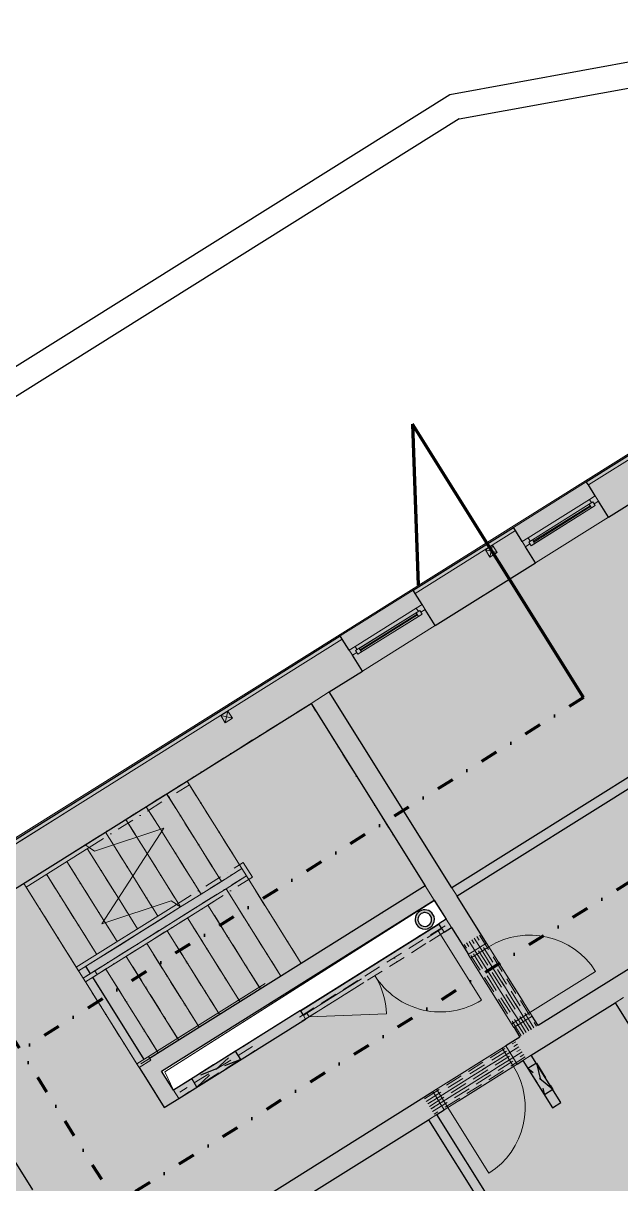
# Model space of a CAD drawing. Header units: millimetres. Extents: x 51291 to 245431, y -8645 to 72638.
# Drawn here: x 153051 to 159997, y 59150 to 72638 of the extents above; entities that cross this region are included whole.
import ezdxf

# ---------------------------------------------------------------- set-up
doc = ezdxf.new("R2010")
doc.units = ezdxf.units.MM
for name, pattern in [('HA_Dash_3mm-S1mm', [300, 200, -100]), ('HA_DashDot_2_2mm-S0_6mm', [1650, 750, -450, 0, -450]), ('HA_DashDot_4mm-S1mm', [400, 200, -100, 0, -100]), ('HA_DashDot_6mm-S2mm', [600, 200, -200, 0, -200])]:
    doc.linetypes.add(name, pattern=pattern)
for name, color, linetype, lineweight in [('A-AREA-____-OTLN', 9, 'Continuous', 25), ('A-DETL-____-THIN', 9, 'Continuous', 9), ('A-DETL-GENF-OTLN', 9, 'Continuous', 9), ('A-DOOR-____-MCUT', 9, 'Continuous', 9), ('A-DOOR-____-OTLN', 9, 'Continuous', 9), ('A-DOOR-FRAM-MCUT', 9, 'Continuous', 9), ('A-FLOR-____-OTLN', 9, 'Continuous', 9), ('A-FLOR-HRAL-MBND', 9, 'HA_DashDot_4mm-S1mm', 9), ('A-FLOR-HRAL-OTLN', 9, 'Continuous', 9), ('A-GENM-____-HDLN', 9, 'HA_Dash_3mm-S1mm', 9), ('A-GENM-____-MCUT', 9, 'Continuous', 25), ('A-GENM-____-OTLN', 9, 'Continuous', 9), ('A-GLAZ-____-MCUT', 9, 'Continuous', 5), ('A-GLAZ-____-OTLN', 9, 'Continuous', 5), ('A-WALL-____-MCUT', 9, 'Continuous', 25), ('A-WALL-____-OTLN', 9, 'Continuous', 9), ('G-____-____-SYMB', 9, 'Continuous', 5), ('I-WALL-____-MCUT', 9, 'Continuous', 25), ('M-HVAC-DUCT-OTLN', 9, 'Continuous', 9), ('S-STRS-____-MBND', 9, 'HA_DashDot_4mm-S1mm', 9), ('S-STRS-____-OTLN', 9, 'Continuous', 9)]:
    doc.layers.add(name, color=color, linetype=linetype, lineweight=lineweight)

# ---------------------------------------------------------------- blocks, each defined once
blk = doc.blocks.new('HA_DR_Single_Swing_Solid - In_BJ_900x2100_Vstup-2000316-schema rezu D_140_5400')
at = {"layer": 'A-DOOR-____-MCUT', "linetype": 'HA_DashDot_2_2mm-S0_6mm'}
for p, q in [((-450, 125), (450, 125)), ((-450, -125), (450, -125))]:
    blk.add_line(p, q, dxfattribs=at)
at = {"layer": 'A-DOOR-____-OTLN', "lineweight": 5}
blk.add_line((450, 1025), (450, 125), dxfattribs=at)
at = {"layer": 'A-DOOR-____-OTLN'}
for p, q in [((-500, 125), (500, 125)), ((-500, -125), (500, -125))]:
    blk.add_line(p, q, dxfattribs=at)
at = {"layer": 'A-DOOR-____-OTLN', "lineweight": 5}
blk.add_arc((450, 125), 900, 90, 180, dxfattribs=at)
at = {"layer": 'A-DOOR-FRAM-MCUT'}
for p, q in [((-500, -125), (-500, 125)), ((-500, 125), (-450, 125)), ((-450, 125), (-450, -125)), ((450, 125), (500, 125)), ((450, -125), (450, 125)), ((500, 125), (500, -125)), ((-450, -125), (-500, -125)), ((500, -125), (450, -125))]:
    blk.add_line(p, q, dxfattribs=at)
blk = doc.blocks.new('HA_WD_SinglePanel - 1000x1500-1653870-schema rezu D_140_5400')
at = {"layer": 'A-GLAZ-____-MCUT'}
for p, q in [((-500, 70), (-500, 0)), ((-420, 70), (-500, 70)), ((-500, 0), (-440, 0)), ((-440, -25), (-440, 25)), ((-440, 25), (-390, 25)), ((-420, 25), (-420, 70)), ((-390, 25), (-390, -25)), ((390, 5), (-390, 5)), ((390, -25), (390, 25)), ((390, 25), (440, 25)), ((500, 70), (420, 70)), ((420, 70), (420, 25)), ((440, 25), (440, -25)), ((440, 0), (500, 0)), ((500, 0), (500, 70)), ((-390, -25), (-440, -25)), ((390, -5), (-390, -5)), ((440, -25), (390, -25))]:
    blk.add_line(p, q, dxfattribs=at)
at = {"layer": 'A-GLAZ-____-OTLN'}
for p, q in [((440, 25), (-440, 25)), ((-440, -25), (-440, 25)), ((420, 70), (-420, 70)), ((390, 25), (-390, 25)), ((440, 25), (440, -25)), ((-440, -25), (440, -25)), ((390, -25), (-390, -25))]:
    blk.add_line(p, q, dxfattribs=at)
blk = doc.blocks.new('Top Rail Type - Top Rail_Internal_-1395432-schema rezu D_140_5400')
at = {"layer": 'A-FLOR-HRAL-MBND'}
for p, q in [((9654, 67580), (10444, 67580)), ((10444, 67580), (10569, 67580)), ((10569, 67580), (10569, 67380)), ((9678, 67530), (10444, 67530)), ((10444, 67530), (10519, 67530)), ((10519, 67530), (10519, 67430)), ((8278, 67380), (8278, 67430)), ((10519, 67430), (8278, 67430)), ((10569, 67380), (8278, 67380))]:
    blk.add_line(p, q, dxfattribs=at)
at = {"layer": 'A-FLOR-HRAL-OTLN'}
for p, q in [((8278, 67580), (8278, 67530)), ((8278, 67580), (9654, 67580)), ((9678, 67530), (9654, 67580)), ((8278, 67530), (9678, 67530))]:
    blk.add_line(p, q, dxfattribs=at)
blk = doc.blocks.new('Top Rail Type - Top Rail_Internal_-1395449-schema rezu D_140_5400')
at = {"layer": 'A-FLOR-HRAL-MBND'}
for p, q in [((9119, 68730), (10518, 68730)), ((9142, 68680), (10518, 68680)), ((10518, 68730), (10518, 68680))]:
    blk.add_line(p, q, dxfattribs=at)
at = {"layer": 'A-FLOR-HRAL-OTLN'}
for p, q in [((8278, 68730), (8278, 68680)), ((8278, 68730), (9119, 68730)), ((8278, 68680), (9142, 68680)), ((9142, 68680), (9119, 68730))]:
    blk.add_line(p, q, dxfattribs=at)
blk = doc.blocks.new('KOMIN OBJEKT D - KOMIN OBJEKT D-1642300-schema rezu D_140_5400')
at = {"layer": 'A-GENM-____-MCUT'}
for radius, start, end in [(112, 0, 180), (80, 0, 180), (112, 180, 0), (80, 180, 0)]:
    blk.add_arc((12006, 65900), radius, start, end, dxfattribs=at)
blk = doc.blocks.new('HA_DR_Double_Swing_Solid_wCasing - In_1800x2100_900-1806419-schema rezu D_140_5400')
at = {"layer": 'A-DOOR-____-MCUT', "linetype": 'HA_DashDot_2_2mm-S0_6mm'}
for p, q in [((-900, -7.5), (900, -7.5)), ((-900, -57.5), (900, -57.5))]:
    blk.add_line(p, q, dxfattribs=at)
at = {"layer": 'A-DOOR-____-OTLN', "lineweight": 5}
for p, q in [((-120.6, -507.5), (-900, -57.5)), ((900, -957.5), (900, -57.5))]:
    blk.add_line(p, q, dxfattribs=at)
for centre, start, end in [((-900, -57.5), 330, 360), ((900, -57.5), 180, 270)]:
    blk.add_arc(centre, 900, start, end, dxfattribs=at)
at = {"layer": 'A-DOOR-FRAM-MCUT'}
for p, q in [((-900, -7.5), (-950, -7.5)), ((-950, -7.5), (-950, -57.5)), ((-950, -57.5), (-900, -57.5)), ((-900, -57.5), (-900, -7.5)), ((950, -7.5), (900, -7.5)), ((900, -7.5), (900, -57.5)), ((900, -57.5), (950, -57.5)), ((950, -57.5), (950, -7.5))]:
    blk.add_line(p, q, dxfattribs=at)
blk = doc.blocks.new('TB_Porotherm KP11_5_2000mm - TB_Porotherm KP11_5_2000mm-1844750-schema rezu D_140_5400')
at = {"layer": 'A-GENM-____-HDLN'}
for p, q in [((-1000, 57.5), (1000, 57.5)), ((-1000, 0), (1000, 0)), ((1000, -57.5), (-1000, -57.5))]:
    blk.add_line(p, q, dxfattribs=at)
blk = doc.blocks.new('TB_Porotherm KP7_1250mm - TB_Porotherm KP7_1250mm-1834965-schema rezu D_140_5400')
at = {"layer": 'A-GENM-____-HDLN'}
for p, q in [((-625, 35), (625, 35)), ((-625, 0), (625, 0)), ((625, -35), (-625, -35))]:
    blk.add_line(p, q, dxfattribs=at)
blk = doc.blocks.new('HA_GM_Opening_Rectangle_WallBased - Default-1930727-schema rezu D_140_5400')
at = {"layer": 'A-GENM-____-MCUT', "linetype": 'HA_Dash_3mm-S1mm'}
for p, q in [((305, 57.5), (-55, -57.5)), ((-55, 57.5), (305, -57.5)), ((-55, 57.5), (-55, -57.5)), ((-55, 57.5), (305, 57.5)), ((305, 57.5), (305, -57.5)), ((-55, -57.5), (305, -57.5))]:
    blk.add_line(p, q, dxfattribs=at)
blk = doc.blocks.new('HA_GM_Shaft_Rectangle - Default-1943201-schema rezu D_140_5400')
at = {"layer": 'A-DETL-GENF-OTLN'}
for p, q in [((26, -26), (3740, 0)), ((0, -260), (26, -26))]:
    blk.add_line(p, q, dxfattribs=at)
at = {"layer": 'A-GENM-____-OTLN'}
for p, q in [((0, -260), (0, 0)), ((0, 0), (3740, 0)), ((3740, 0), (3740, -260)), ((3740, -260), (0, -260))]:
    blk.add_line(p, q, dxfattribs=at)
blk = doc.blocks.new('HA_GM_Opening_Rectangle_WallBased - Default-1967828-schema rezu D_140_5400')
at = {"layer": 'A-GENM-____-MCUT', "linetype": 'HA_Dash_3mm-S1mm'}
for p, q in [((425, 57.5), (-175, -57.5)), ((-175, 57.5), (425, -57.5)), ((-175, 57.5), (-175, -57.5)), ((-175, 57.5), (425, 57.5)), ((425, 57.5), (425, -57.5)), ((-175, -57.5), (425, -57.5))]:
    blk.add_line(p, q, dxfattribs=at)
blk = doc.blocks.new('TB_Porotherm KP11_5_1000mm - TB_Porotherm KP11_5_1000mm-1834151-schema rezu D_140_5400')
at = {"layer": 'A-GENM-____-HDLN'}
for p, q in [((-500, 57.5), (500, 57.5)), ((-500, 0), (500, 0)), ((500, -57.5), (-500, -57.5))]:
    blk.add_line(p, q, dxfattribs=at)
blk = doc.blocks.new('185-01_OBJEKT D_Central_rvt-3-schema rezu D_140_5400')
at = {"layer": 'A-AREA-____-OTLN'}
for p, q in [((-28693, 61592), (-28746, 61678)), ((-28069, 60596), (-28666, 61550))]:
    blk.add_line(p, q, dxfattribs=at)
at = {"layer": 'A-FLOR-____-OTLN'}
for p, q in [((-28755, 63087), (-26129, 64732)), ((-26129, 64732), (-24802, 62614)), ((-28777, 61539), (-29467, 62640)), ((-24642, 62171), (-26253, 61163)), ((-28154, 60543), (-28751, 61496))]:
    blk.add_line(p, q, dxfattribs=at)
at = {"layer": 'A-WALL-____-MCUT'}
for p, q in [((-22929, 67310), (-21657, 68106)), ((-22905, 67272), (-22929, 67310)), ((-22825, 67145), (-22905, 67272)), ((-22671, 66899), (-22133, 67236)), ((-22671, 66899), (-22788, 67085)), ((-24941, 66049), (-23776, 66779)), ((-23752, 66741), (-23776, 66779)), ((-23673, 66614), (-23752, 66741)), ((-23519, 66368), (-23635, 66554)), ((-24684, 65638), (-23519, 66368)), ((-24917, 66011), (-24941, 66049)), ((-24838, 65884), (-24917, 66011)), ((-24684, 65638), (-24801, 65824)), ((-30090, 62824), (-25789, 65518)), ((-25765, 65480), (-25789, 65518)), ((-25685, 65353), (-25765, 65480)), ((-25531, 65107), (-25648, 65294)), ((-25917, 64866), (-25531, 65107)), ((-28548, 63217), (-26129, 64733)), ((-29832, 62413), (-28548, 63217))]:
    blk.add_line(p, q, dxfattribs=at)
at = {"layer": 'A-WALL-____-MCUT', "lineweight": 9}
for p, q in [((-21633, 68068), (-22905, 67272)), ((-22905, 67272), (-21633, 68068)), ((-23752, 66741), (-24917, 66011)), ((-24917, 66011), (-23752, 66741)), ((-25765, 65480), (-28782, 63590)), ((-28782, 63590), (-25765, 65480)), ((-26129, 64733), (-25917, 64866)), ((-28782, 63590), (-30066, 62786)), ((-30066, 62786), (-28782, 63590)), ((-24802, 62614), (-24696, 62445)), ((-24431, 62493), (-24492, 62590)), ((-24497, 62127), (-24558, 62224)), ((-22593, 61254), (-22496, 61315)), ((-23665, 60583), (-23568, 60644)), ((-27666, 60142), (-27727, 60239)), ((-24763, 59895), (-24665, 59956))]:
    blk.add_line(p, q, dxfattribs=at)
at = {"layer": 'A-WALL-____-OTLN'}
for p, q in [((-23776, 66779), (-22929, 67310)), ((-22671, 66899), (-23519, 66368)), ((-25789, 65518), (-24941, 66049)), ((-24684, 65638), (-25531, 65107))]:
    blk.add_line(p, q, dxfattribs=at)
at = {"layer": 'I-WALL-____-MCUT'}
for p, q in [((-24492, 62590), (-25917, 64866)), ((-26129, 64733), (-24802, 62614)), ((-22165, 64047), (-24492, 62590)), ((-22202, 63889), (-24431, 62493)), ((-20094, 63114), (-23488, 60988)), ((-24802, 62614), (-28006, 60607)), ((-24088, 61946), (-24431, 62493)), ((-27865, 60459), (-24696, 62445)), ((-24696, 62445), (-24558, 62224)), ((-24558, 62224), (-24642, 62171)), ((-24608, 62116), (-24642, 62171)), ((-24581, 62074), (-24497, 62127)), ((-24497, 62127), (-24300, 61813)), ((-23568, 60644), (-22593, 61254)), ((-22593, 61254), (-22248, 60703)), ((-26253, 61163), (-27727, 60239)), ((-26218, 61108), (-26253, 61163)), ((-27666, 60142), (-26192, 61065)), ((-23488, 60988), (-23558, 61099)), ((-23700, 60856), (-23866, 60752)), ((-23769, 60966), (-23700, 60856)), ((-23733, 60540), (-23665, 60583)), ((-23665, 60583), (-23320, 60032)), ((-23223, 60093), (-23568, 60644)), ((-28127, 60501), (-28035, 60353)), ((-27727, 60239), (-27865, 60459)), ((-28035, 60353), (-27836, 60036)), ((-29417, 57275), (-24713, 60221)), ((-27836, 60036), (-27666, 60142)), ((-23320, 60032), (-23223, 60093)), ((-29361, 59080), (-29911, 59957)), ((-26220, 58982), (-24763, 59895)), ((-24763, 59895), (-23653, 58124)), ((-24665, 59956), (-24580, 60010)), ((-23617, 58283), (-24665, 59956))]:
    blk.add_line(p, q, dxfattribs=at)
at = {"layer": 'M-HVAC-DUCT-OTLN', "lineweight": 5}
for p, q in [((-24102, 66518), (-24018, 66571)), ((-24102, 66518), (-23965, 66486)), ((-24049, 66433), (-24102, 66518)), ((-24049, 66433), (-24018, 66571)), ((-24018, 66571), (-23965, 66486)), ((-23965, 66486), (-24049, 66433)), ((-27179, 64591), (-27094, 64644)), ((-27126, 64507), (-27094, 64644)), ((-27094, 64644), (-27041, 64560)), ((-27179, 64591), (-27041, 64560)), ((-27126, 64507), (-27179, 64591)), ((-27041, 64560), (-27126, 64507))]:
    blk.add_line(p, q, dxfattribs=at)
at = {"layer": 'S-STRS-____-MBND'}
for p, q in [((-26129, 64733), (-27570, 63831)), ((-24802, 62614), (-26129, 64733)), ((-28349, 63342), (-27570, 63831)), ((-27570, 63831), (-26933, 62814)), ((-27570, 63831), (-26933, 62814)), ((-27807, 63682), (-27170, 62665)), ((-27807, 63682), (-27170, 62665)), ((-28044, 63533), (-27879, 63270)), ((-28044, 63533), (-27879, 63270)), ((-28281, 63385), (-28153, 63179)), ((-28281, 63385), (-28153, 63179)), ((-28519, 63236), (-28426, 63088)), ((-28519, 63236), (-28426, 63088)), ((-27864, 63246), (-27407, 62516)), ((-27864, 63246), (-27407, 62516)), ((-28032, 62987), (-27645, 62368)), ((-28032, 62987), (-27645, 62368)), ((-26880, 62729), (-28778, 61540)), ((-28200, 62728), (-27974, 62367)), ((-28200, 62728), (-27974, 62367)), ((-27645, 62368), (-26933, 62814)), ((-26933, 62814), (-26880, 62729)), ((-26243, 61712), (-26880, 62729)), ((-26243, 61712), (-26880, 62729)), ((-26243, 61712), (-24802, 62614)), ((-28368, 62468), (-28248, 62276)), ((-28368, 62468), (-28248, 62276)), ((-26480, 61563), (-27117, 62580)), ((-26480, 61563), (-27117, 62580)), ((-26717, 61415), (-27354, 62432)), ((-26717, 61415), (-27354, 62432)), ((-28536, 62209), (-28521, 62185)), ((-28536, 62209), (-28521, 62185)), ((-26954, 61266), (-27591, 62283)), ((-26954, 61266), (-27591, 62283)), ((-27192, 61117), (-27829, 62134)), ((-27192, 61117), (-27829, 62134)), ((-27429, 60969), (-28066, 61986)), ((-27429, 60969), (-28066, 61986)), ((-27666, 60820), (-28303, 61837)), ((-27666, 60820), (-28303, 61837)), ((-27904, 60671), (-28541, 61688)), ((-27904, 60671), (-28541, 61688)), ((-26243, 61712), (-28141, 60523)), ((-28141, 60523), (-28778, 61540))]:
    blk.add_line(p, q, dxfattribs=at)
at = {"layer": 'S-STRS-____-MBND', "linetype": 'Continuous', "lineweight": 5}
for p, q in [((-27840, 63283), (-28645, 63016)), ((-28560, 62172), (-27840, 63283)), ((-28645, 63016), (-28709, 63057)), ((-27756, 62440), (-28560, 62172)), ((-27691, 62398), (-27756, 62440))]:
    blk.add_line(p, q, dxfattribs=at)
at = {"layer": 'S-STRS-____-OTLN', "linetype": 'HA_DashDot_4mm-S1mm'}
for p, q in [((-27879, 63270), (-27864, 63246)), ((-28153, 63179), (-28032, 62987)), ((-28729, 63045), (-28368, 62468)), ((-28426, 63088), (-28200, 62728)), ((-28967, 62896), (-28536, 62209)), ((-29204, 62747), (-28620, 61816)), ((-29441, 62599), (-28858, 61667)), ((-27974, 62367), (-27909, 62262)), ((-28521, 62185), (-28383, 61965)), ((-28248, 62276), (-28146, 62113))]:
    blk.add_line(p, q, dxfattribs=at)
at = {"layer": 'S-STRS-____-OTLN'}
for p, q in [((-27879, 63270), (-27864, 63246)), ((-28153, 63179), (-28032, 62987)), ((-28729, 63045), (-28368, 62468)), ((-28426, 63088), (-28200, 62728)), ((-28967, 62896), (-28536, 62209)), ((-29204, 62747), (-28620, 61816)), ((-29441, 62599), (-28858, 61667)), ((-27974, 62367), (-27909, 62262)), ((-27882, 62219), (-27645, 62368)), ((-28521, 62185), (-28383, 61965)), ((-28248, 62276), (-28146, 62113)), ((-28119, 62070), (-27882, 62219)), ((-28356, 61922), (-28119, 62070)), ((-28594, 61773), (-28356, 61922)), ((-28831, 61625), (-28594, 61773))]:
    blk.add_line(p, q, dxfattribs=at)
at = {"layer": 'A-DOOR-____-OTLN', "color": 250, "lineweight": 9}
for name, p, rotation in [('HA_DR_Single_Swing_Solid - In_BJ_900x2100_Vstup-2000316-schema rezu D_140_5400', (-23929, 61456), 302.0611111111111), ('HA_DR_Double_Swing_Solid_wCasing - In_1800x2100_900-1806419-schema rezu D_140_5400', (-25417, 61618), 32.06111111111115), ('HA_DR_Single_Swing_Solid - In_BJ_900x2100_Vstup-2000316-schema rezu D_140_5400', (-24223, 60381), 212.0611111111112)]:
    blk.add_blockref(name, p, dxfattribs=dict(at, rotation=rotation))
at = {"layer": 'A-FLOR-HRAL-OTLN', "color": 250, "lineweight": 9, "rotation": 32.06111111111108}
for name in ['Top Rail Type - Top Rail_Internal_-1395449-schema rezu D_140_5400', 'Top Rail Type - Top Rail_Internal_-1395432-schema rezu D_140_5400']:
    blk.add_blockref(name, (0, 0), dxfattribs=at)
at = {"layer": 'A-GENM-____-OTLN', "color": 250, "lineweight": 9}
for name, p, rotation in [('HA_GM_Shaft_Rectangle - Default-1943201-schema rezu D_140_5400', (-27865, 60459), 32.06111111111057), ('KOMIN OBJEKT D - KOMIN OBJEKT D-1642300-schema rezu D_140_5400', (0, 0), 32.06111111111108), ('TB_Porotherm KP11_5_2000mm - TB_Porotherm KP11_5_2000mm-1844750-schema rezu D_140_5400', (-25417, 61618), 212.0611111111109), ('TB_Porotherm KP7_1250mm - TB_Porotherm KP7_1250mm-1834965-schema rezu D_140_5400', (-23988, 61419), 122.0611111111112), ('TB_Porotherm KP7_1250mm - TB_Porotherm KP7_1250mm-1834965-schema rezu D_140_5400', (-23929, 61456), 122.0611111111112), ('TB_Porotherm KP7_1250mm - TB_Porotherm KP7_1250mm-1834965-schema rezu D_140_5400', (-23870, 61493), 122.0611111111112), ('TB_Porotherm KP11_5_1000mm - TB_Porotherm KP11_5_1000mm-1834151-schema rezu D_140_5400', (-27231, 60482), 212.0611111111109), ('TB_Porotherm KP7_1250mm - TB_Porotherm KP7_1250mm-1834965-schema rezu D_140_5400', (-24260, 60440), 32.06111111111186), ('TB_Porotherm KP7_1250mm - TB_Porotherm KP7_1250mm-1834965-schema rezu D_140_5400', (-24223, 60381), 32.06111111111186), ('HA_GM_Opening_Rectangle_WallBased - Default-1967828-schema rezu D_140_5400', (-27125, 60549), 212.0611111111112), ('TB_Porotherm KP7_1250mm - TB_Porotherm KP7_1250mm-1834965-schema rezu D_140_5400', (-24186, 60322), 32.06111111111186), ('HA_GM_Opening_Rectangle_WallBased - Default-1930727-schema rezu D_140_5400', (-23529, 60474), 302.0611111111111)]:
    blk.add_blockref(name, p, dxfattribs=dict(at, rotation=rotation))
at = {"layer": 'A-GLAZ-____-OTLN', "color": 250, "lineweight": 9, "rotation": 32.06111111111118}
for p in [(-23212, 66820), (-25224, 65559)]:
    blk.add_blockref('HA_WD_SinglePanel - 1000x1500-1653870-schema rezu D_140_5400', p, dxfattribs=at)
blk = doc.blocks.new('Top Rail Type - Top Rail_Internal_-1403873-schema rezu D_140_5400')
at = {"layer": 'A-FLOR-HRAL-OTLN'}
for p, q in [((-28642, 61624), (-27286, 62473)), ((-27259, 62431), (-28615, 61581)), ((-28615, 61581), (-28642, 61624))]:
    blk.add_line(p, q, dxfattribs=at)
blk = doc.blocks.new('Top Rail Type - Top Rail_Internal_-V69-schema rezu D_140_5400')
at = {"layer": 'A-FLOR-HRAL-OTLN'}
for p, q in [((-27286, 62473), (-28777, 61539)), ((-27259, 62431), (-28751, 61496)), ((-28751, 61496), (-28777, 61539))]:
    blk.add_line(p, q, dxfattribs=at)
blk = doc.blocks.new('HA_GM_Shaft_Rectangle - Default-2321910-schema rezu D_140_5400')
at = {"layer": 'A-DETL-GENF-OTLN'}
for p, q in [((27, -27), (3740, 0)), ((1, -259), (27, -27))]:
    blk.add_line(p, q, dxfattribs=at)
at = {"layer": 'A-GENM-____-OTLN'}
for p, q in [((0, 0), (3740, 0)), ((3740, 0), (3740, -259)), ((3640, -265), (1740, -265))]:
    blk.add_line(p, q, dxfattribs=at)
blk = doc.blocks.new('Top Rail Type - Top Rail_Internal_-2230694-schema rezu D_140_5400')
at = {"layer": 'A-FLOR-HRAL-OTLN'}
for p, q in [((-28018, 60628), (-26662, 61478)), ((-27992, 60586), (-28018, 60628))]:
    blk.add_line(p, q, dxfattribs=at)
blk = doc.blocks.new('Top Rail Type - Top Rail_Internal_-V91-schema rezu D_140_5400')
at = {"layer": 'A-FLOR-HRAL-OTLN'}
for p, q in [((-26662, 61478), (-28154, 60543)), ((-27992, 60586), (-28127, 60501)), ((-28127, 60501), (-28154, 60543))]:
    blk.add_line(p, q, dxfattribs=at)
blk = doc.blocks.new('Section - Detail Number-933961-schema rezu D_140_5400')
at = {"layer": 'G-____-____-SYMB', "lineweight": 100}
for p, q in [((0, 5), (1.25, 2.835)), ((0, 0), (0, 5))]:
    blk.add_line(p, q, dxfattribs=at)

msp = doc.modelspace()

# ---------------------------------------------------------------- hatches: boundary and pattern name
at = {"layer": 'A-DETL-GENF-OTLN'}
h = msp.add_hatch(color=255, dxfattribs=at)
h.paths.add_polyline_path([(147466.6, 45042.7), (171282.5, 59956.3), (164669, 70504.4), (140861.3, 55590.9), (147455.3, 45060.8)])
h.paths.add_polyline_path([(144627.4, 50517.5), (144335.5, 50983.7), (144971.1, 51381.8), (145263, 50915.7), (144688.5, 50555.8)])
h.paths.add_polyline_path([(149153.1, 53794.7), (148834.6, 54303.2), (149215.9, 54542.1), (149534.4, 54033.6), (149163.9, 53801.4)])
h.paths.add_polyline_path([(149631.9, 54094.6), (149313.4, 54603.1), (149554.9, 54754.4), (149873.4, 54245.9), (149717.8, 54148.4)])
h.paths.add_polyline_path([(155289.2, 57655.8), (154978.7, 58151.6), (155487.3, 58470.1), (155797.8, 57974.4), (155399.1, 57724.6)])
h.paths.add_polyline_path([(151128.7, 57940.7), (150747.3, 58550.9), (152551.8, 59681.1), (152933.7, 59071.3), (151184.9, 57975.9)])
h.paths.add_polyline_path([(156009.7, 58107.1), (155699.2, 58602.9), (156207.8, 58921.4), (156518.3, 58425.7), (156070.8, 58145.3)])
h.paths.add_polyline_path([(154798.2, 60239.1), (154660.2, 60459.5), (157829.8, 62444.8), (157967.8, 62224.4), (155150, 60459.5)])
h.paths.add_polyline_path([(161950.1, 61810.1), (161631.6, 62318.6), (161873.1, 62469.9), (162191.6, 61961.4), (162011.1, 61848.4)])
h.paths.add_polyline_path([(162289, 62022.5), (161970.6, 62530.9), (162351.9, 62769.8), (162670.4, 62261.3), (162430.1, 62110.8)])
h.paths.add_polyline_path([(157722.7, 62109.4), (157778.4, 62126.5), (157818.1, 62169.1), (157831.1, 62225.8), (157814, 62281.5), (157771.4, 62321.2), (157714.6, 62334.2), (157659, 62317.1), (157619.3, 62274.5), (157606.2, 62217.8), (157623.3, 62162.1), (157666, 62122.4), (157693.5, 62112.2)])
h.paths.add_polyline_path([(157721.5, 62141.8), (157681.2, 62151.1), (157650.9, 62179.3), (157639.2, 62224.4), (157651.5, 62264.3), (157676.2, 62289.6), (157715.8, 62301.7), (157756.2, 62292.5), (157786.5, 62264.3), (157798.6, 62224.4), (157789.3, 62184.3), (157761.1, 62154), (157722.7, 62142)])
h.paths.add_polyline_path([(166966.5, 64492), (166648, 65000.5), (167283.7, 65398.6), (167602.2, 64890.2), (167222.6, 64652.4)])

# ---------------------------------------------------------------- linework, layer by layer
at = {"layer": 'A-DETL-____-THIN'}
msp.add_line((164674.9, 70508.1), (140859, 55594.5), dxfattribs=at)
at = {"layer": 'A-WALL-____-MCUT'}
for p, q in [((158010.1, 71811.6), (162555.8, 72638.4)), ((158120.5, 71526.8), (162560.5, 72334.3)), ((149945.4, 66760), (158010.1, 71811.6)), ((158120.5, 71526.8), (150570.8, 66797.7))]:
    msp.add_line(p, q, dxfattribs=at)
at = {"layer": 'G-____-____-SYMB', "linetype": 'HA_DashDot_6mm-S2mm', "lineweight": 100}
for p, q in [((148437.8, 68018.1), (159965.1, 49614.5)), ((168253, 67765.6), (141982.1, 51310.6)), ((159565.2, 64801.8), (149242.3, 58336))]:
    msp.add_line(p, q, dxfattribs=at)
at = {"layer": 'S-STRS-____-OTLN'}
for p, q in [((154956.3, 63829.5), (155593.1, 62812.9)), ((154719, 63680.9), (155355.8, 62664.2)), ((154481.7, 63532.2), (154645.9, 63270.1)), ((154244.4, 63383.6), (154372.5, 63179.2)), ((154007.1, 63235), (154099.1, 63088.2)), ((154661, 63246), (155118.5, 62515.6)), ((154492.9, 62986.9), (154881.2, 62367)), ((154324.8, 62727.7), (154551, 62366.7)), ((155355.8, 62664.2), (155593.1, 62812.9)), ((155646.2, 62728.1), (155408.9, 62579.5)), ((155593.1, 62812.9), (155646.2, 62728.1)), ((156282.7, 61711.8), (155646.2, 62728.1)), ((155118.5, 62515.6), (155355.8, 62664.2)), ((154156.8, 62468.5), (154277.6, 62275.7)), ((154881.2, 62367), (155118.5, 62515.6)), ((155408.9, 62579.5), (155171.6, 62430.8)), ((156045.5, 61563.2), (155408.9, 62579.5)), ((154643.9, 62218.3), (154881.2, 62367)), ((155171.6, 62430.8), (154934.3, 62282.2)), ((155795.3, 61435.1), (155198.3, 62388.1)), ((153988.8, 62209.3), (154004.1, 62184.9)), ((154406.6, 62069.7), (154643.9, 62218.3)), ((154934.3, 62282.2), (154697, 62133.6)), ((155558, 61286.4), (154961, 62239.5)), ((154169.3, 61921.1), (154406.6, 62069.7)), ((154697, 62133.6), (154459.7, 61985)), ((155320.7, 61137.8), (154723.7, 62090.9)), ((153932, 61772.4), (154169.3, 61921.1)), ((154459.7, 61985), (154222.4, 61836.3)), ((155083.4, 60989.2), (154486.5, 61942.2)), ((154222.4, 61836.3), (153985.1, 61687.7)), ((154846.1, 60840.5), (154249.2, 61793.6)), ((153694.7, 61623.8), (153932, 61772.4)), ((153985.1, 61687.7), (153747.8, 61539.1)), ((154608.8, 60691.9), (154011.9, 61645)), ((154371.5, 60543.3), (153774.6, 61496.3))]:
    msp.add_line(p, q, dxfattribs=at)
at = {"layer": 'S-STRS-____-OTLN', "linetype": 'HA_DashDot_4mm-S1mm'}
for p, q in [((154956.3, 63829.5), (155593.1, 62812.9)), ((154719, 63680.9), (155355.8, 62664.2)), ((154481.7, 63532.2), (154645.9, 63270.1)), ((154244.4, 63383.6), (154372.5, 63179.2)), ((154007.1, 63235), (154099.1, 63088.2)), ((154661, 63246), (155118.5, 62515.6)), ((154492.9, 62986.9), (154881.2, 62367)), ((154324.8, 62727.7), (154551, 62366.7)), ((156282.7, 61711.8), (155646.2, 62728.1)), ((154156.8, 62468.5), (154277.6, 62275.7)), ((156045.5, 61563.2), (155408.9, 62579.5)), ((155795.3, 61435.1), (155198.3, 62388.1)), ((153988.8, 62209.3), (154004.1, 62184.9)), ((155558, 61286.4), (154961, 62239.5)), ((155320.7, 61137.8), (154723.7, 62090.9)), ((155083.4, 60989.2), (154486.5, 61942.2)), ((154846.1, 60840.5), (154249.2, 61793.6)), ((154608.8, 60691.9), (154011.9, 61645))]:
    msp.add_line(p, q, dxfattribs=at)

# ---------------------------------------------------------------- block references
at = {"lineweight": 5}
msp.add_blockref('185-01_OBJEKT D_Central_rvt-3-schema rezu D_140_5400', (182525.4, 0), dxfattribs=at)
at = {"layer": 'A-FLOR-HRAL-OTLN'}
for name in ['Top Rail Type - Top Rail_Internal_-V69-schema rezu D_140_5400', 'Top Rail Type - Top Rail_Internal_-1403873-schema rezu D_140_5400', 'Top Rail Type - Top Rail_Internal_-V91-schema rezu D_140_5400', 'Top Rail Type - Top Rail_Internal_-2230694-schema rezu D_140_5400']:
    msp.add_blockref(name, (182525.4, 0), dxfattribs=at)
at = {"layer": 'A-GENM-____-OTLN', "lineweight": 5, "rotation": 32.06124947745553}
msp.add_blockref('HA_GM_Shaft_Rectangle - Default-2321910-schema rezu D_140_5400', (154660.5, 60458.8), dxfattribs=at)
at = {"layer": 'G-____-____-SYMB', "lineweight": 100, "extrusion": (0, 0, -1), "xscale": 749.9999999999995, "yscale": 749.9999999999995, "zscale": 749.9999999999995, "rotation": 327.9387505225448}
msp.add_blockref('Section - Detail Number-933961-schema rezu D_140_5400', (-159565.2, 64801.8), dxfattribs=at)

doc.saveas('drawing.dxf')
